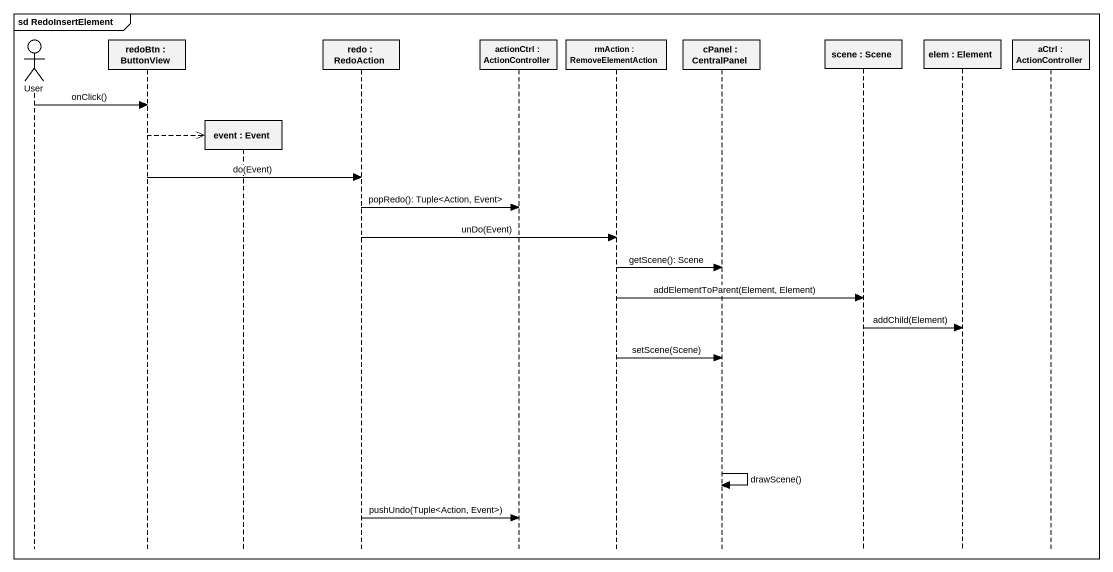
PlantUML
@startuml
mainframe sd RedoInsertElement
hide footbox
actor User
participant "redoBtn : ButtonView" as redoBtn
participant "event : Event" as event
participant "redo : RedoAction" as redo
participant "actionCtrl : ActionController" as actionCtrl
participant "rmAction : RemoveElementAction" as rmAction
participant "cPanel : CentralPanel" as cPanel
participant "scene : Scene" as scene
participant "elem : Element" as elem
participant "aCtrl : ActionController" as aCtrl

User -> redoBtn : onClick()
redoBtn -->> event **
redoBtn -> redo : do(Event)
redo -> actionCtrl : popRedo(): Tuple<Action, Event>
redo -> rmAction : unDo(Event)
rmAction -> cPanel : getScene(): Scene
rmAction -> scene : addElementToParent(Element, Element)
scene -> elem : addChild(Element)
rmAction -> cPanel : setScene(Scene)
cPanel -> cPanel : drawScene()
redo -> actionCtrl : pushUndo(Tuple<Action, Event>)
@enduml
